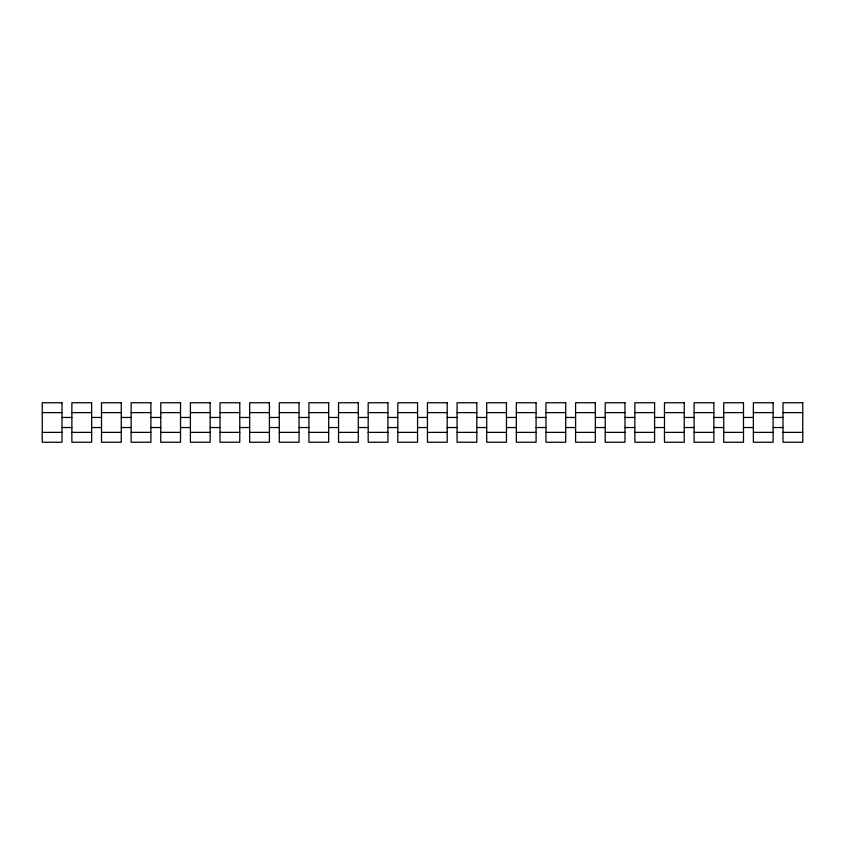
<?xml version="1.0" encoding="UTF-8"?>
<svg xmlns="http://www.w3.org/2000/svg" width="845" height="845" viewBox="0 0 845 845"><rect width="100%" height="100%" fill="white"/><g stroke="black" fill="none" stroke-linecap="round" stroke-linejoin="round"><path stroke-width="1.27" d="M42.25 412.624L62.002 412.624M71.878 412.624L91.63 412.624M101.506 412.624L121.268 412.624M131.144 412.624L150.896 412.624M160.772 412.624L180.524 412.624M190.4 412.624L210.151 412.624M220.027 412.624L239.779 412.624M249.655 412.624L269.407 412.624M279.294 412.624L299.046 412.624M308.921 412.624L328.673 412.624M338.549 412.624L358.301 412.624M368.177 412.624L387.929 412.624M397.805 412.624L417.557 412.624M427.443 412.624L447.195 412.624M457.071 412.624L476.823 412.624M486.699 412.624L506.451 412.624M516.327 412.624L536.079 412.624M545.954 412.624L565.706 412.624M575.593 412.624L595.345 412.624M605.221 412.624L624.973 412.624M634.848 412.624L654.6 412.624M664.476 412.624L684.228 412.624M694.104 412.624L713.856 412.624M723.732 412.624L743.494 412.624M753.37 412.624L773.122 412.624M782.998 412.624L802.75 412.624M62.002 417.462L71.878 417.462M91.63 417.462L101.506 417.462M121.268 417.462L131.144 417.462M150.896 417.462L160.772 417.462M180.524 417.462L190.4 417.462M210.151 417.462L220.027 417.462M239.779 417.462L249.655 417.462M269.407 417.462L279.294 417.462M299.046 417.462L308.921 417.462M328.673 417.462L338.549 417.462M358.301 417.462L368.177 417.462M387.929 417.462L397.805 417.462M417.557 417.462L427.443 417.462M447.195 417.462L457.071 417.462M476.823 417.462L486.699 417.462M506.451 417.462L516.327 417.462M536.079 417.462L545.954 417.462M565.706 417.462L575.593 417.462M595.345 417.462L605.221 417.462M624.973 417.462L634.848 417.462M654.6 417.462L664.476 417.462M684.228 417.462L694.104 417.462M713.856 417.462L723.732 417.462M743.494 417.462L753.37 417.462M773.122 417.462L782.998 417.462M62.002 427.538L71.878 427.538M91.63 427.538L101.506 427.538M121.268 427.538L131.144 427.538M150.896 427.538L160.772 427.538M180.524 427.538L190.4 427.538M210.151 427.538L220.027 427.538M239.779 427.538L249.655 427.538M269.407 427.538L279.294 427.538M299.046 427.538L308.921 427.538M328.673 427.538L338.549 427.538M358.301 427.538L368.177 427.538M387.929 427.538L397.805 427.538M417.557 427.538L427.443 427.538M447.195 427.538L457.071 427.538M476.823 427.538L486.699 427.538M506.451 427.538L516.327 427.538M536.079 427.538L545.954 427.538M565.706 427.538L575.593 427.538M595.345 427.538L605.221 427.538M624.973 427.538L634.848 427.538M654.6 427.538L664.476 427.538M684.228 427.538L694.104 427.538M713.856 427.538L723.732 427.538M743.494 427.538L753.37 427.538M773.122 427.538L782.998 427.538M42.25 432.376L62.002 432.376M71.878 432.376L91.63 432.376M101.506 432.376L121.268 432.376M131.144 432.376L150.896 432.376M160.772 432.376L180.524 432.376M190.4 432.376L210.151 432.376M220.027 432.376L239.779 432.376M249.655 432.376L269.407 432.376M279.294 432.376L299.046 432.376M308.921 432.376L328.673 432.376M338.549 432.376L358.301 432.376M368.177 432.376L387.929 432.376M397.805 432.376L417.557 432.376M427.443 432.376L447.195 432.376M457.071 432.376L476.823 432.376M486.699 432.376L506.451 432.376M516.327 432.376L536.079 432.376M545.954 432.376L565.706 432.376M575.593 432.376L595.345 432.376M605.221 432.376L624.973 432.376M634.848 432.376L654.6 432.376M664.476 432.376L684.228 432.376M694.104 432.376L713.856 432.376M723.732 432.376L743.494 432.376M753.37 432.376L773.122 432.376M782.998 432.376L802.75 432.376M62.002 402.748L42.25 402.748L42.25 442.252L62.002 442.252L62.002 402.748M91.63 402.748L71.878 402.748L71.878 442.252L91.63 442.252L91.63 402.748M121.268 402.748L101.506 402.748L101.506 442.252L121.268 442.252L121.268 402.748M150.896 402.748L131.144 402.748L131.144 442.252L150.896 442.252L150.896 402.748M180.524 402.748L160.772 402.748L160.772 442.252L180.524 442.252L180.524 402.748M210.151 402.748L190.4 402.748L190.4 442.252L210.151 442.252L210.151 402.748M239.779 402.748L220.027 402.748L220.027 442.252L239.779 442.252L239.779 402.748M269.407 402.748L249.655 402.748L249.655 442.252L269.407 442.252L269.407 402.748M299.046 402.748L279.294 402.748L279.294 442.252L299.046 442.252L299.046 402.748M328.673 402.748L308.921 402.748L308.921 442.252L328.673 442.252L328.673 402.748M358.301 402.748L338.549 402.748L338.549 442.252L358.301 442.252L358.301 402.748M387.929 402.748L368.177 402.748L368.177 442.252L387.929 442.252L387.929 402.748M417.557 402.748L397.805 402.748L397.805 442.252L417.557 442.252L417.557 402.748M447.195 402.748L427.443 402.748L427.443 442.252L447.195 442.252L447.195 402.748M476.823 402.748L457.071 402.748L457.071 442.252L476.823 442.252L476.823 402.748M506.451 402.748L486.699 402.748L486.699 442.252L506.451 442.252L506.451 402.748M536.079 402.748L516.327 402.748L516.327 442.252L536.079 442.252L536.079 402.748M565.706 402.748L545.954 402.748L545.954 442.252L565.706 442.252L565.706 402.748M595.345 402.748L575.593 402.748L575.593 442.252L595.345 442.252L595.345 402.748M624.973 402.748L605.221 402.748L605.221 442.252L624.973 442.252L624.973 402.748M654.6 402.748L634.848 402.748L634.848 442.252L654.6 442.252L654.6 402.748M684.228 402.748L664.476 402.748L664.476 442.252L684.228 442.252L684.228 402.748M713.856 402.748L694.104 402.748L694.104 442.252L713.856 442.252L713.856 402.748M743.494 402.748L723.732 402.748L723.732 442.252L743.494 442.252L743.494 402.748M773.122 402.748L753.37 402.748L753.37 442.252L773.122 442.252L773.122 402.748M802.75 402.748L782.998 402.748L782.998 442.252L802.75 442.252L802.75 402.748"/></g></svg>
